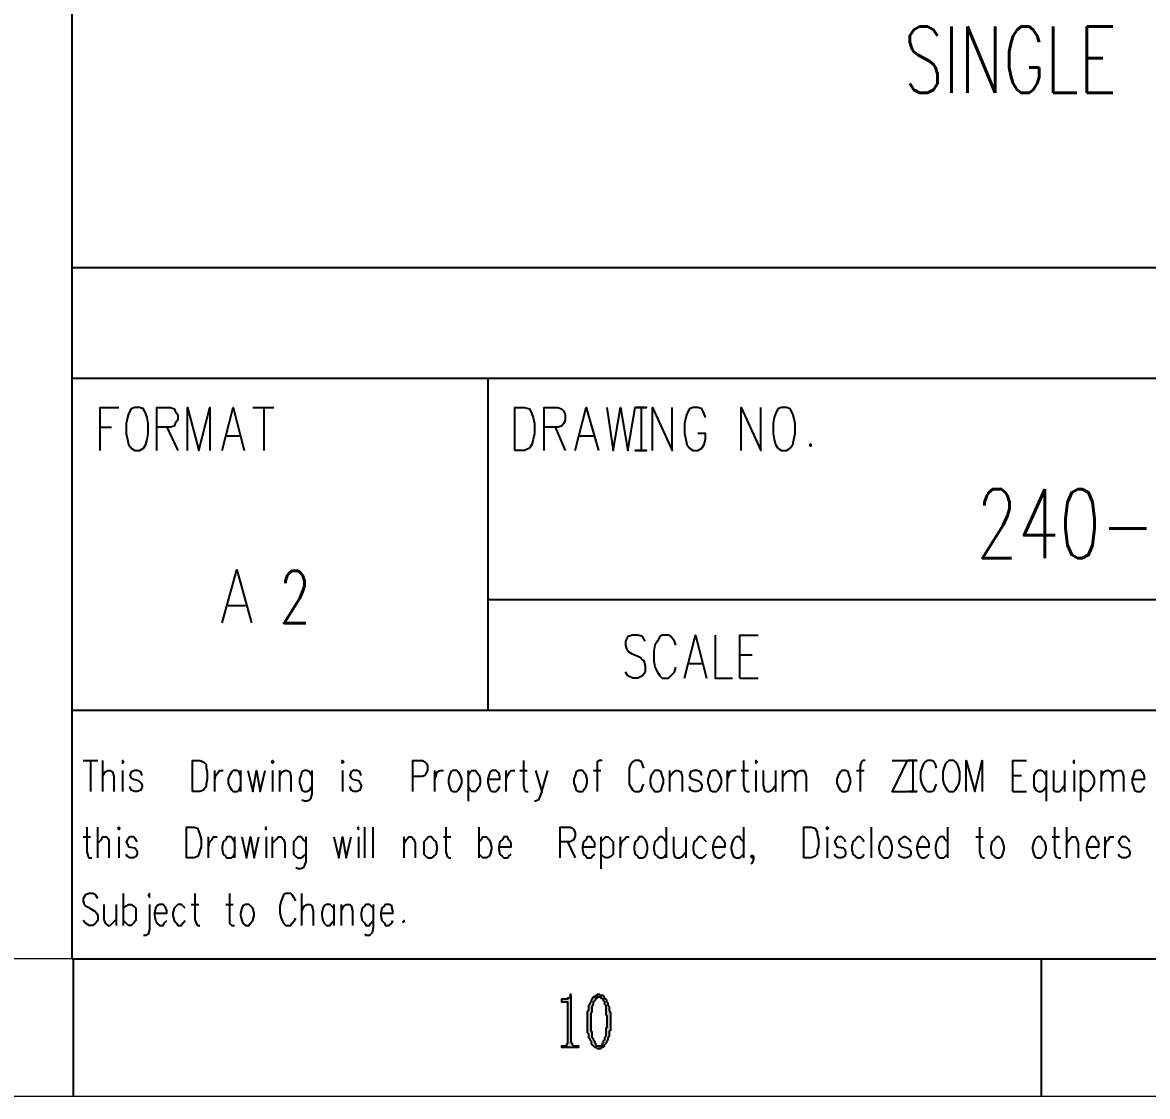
# Model space of a CAD drawing. Header units: inches. Extents: x 35 to 2894, y 23 to 617.
# Drawn here: x 661.5 to 742.9, y 22.8 to 100.5 of the extents above; entities that cross this region are included whole.
import ezdxf

# ---------------------------------------------------------------- set-up
doc = ezdxf.new("R2010")
doc.units = ezdxf.units.IN
doc.header["$MEASUREMENT"] = 0
doc.layers.add('Layer 1', color=7, linetype='Continuous')
doc.styles.add('HZTXT', font='simplexs.shx', dxfattribs={"width": 0.7, "bigfont": 'hztxt.shx'})
doc.styles.add('ROMANS', font='txt.shx', dxfattribs={"width": 0.8})

msp = doc.modelspace()

# ---------------------------------------------------------------- hatches: boundary and pattern name
at = {"layer": 'Layer 1'}
for points in [[(701.199, 30.187), (701.11, 30.187), (701.11, 30.098), (701.11, 30.009), (701.021, 29.92), (700.932, 29.92), (700.932, 29.831), (700.487, 29.831), (700.487, 29.653), (700.932, 29.653), (700.932, 29.564), (700.932, 26.628), (700.843, 26.54), (700.843, 26.451), (700.754, 26.451), (700.665, 26.451), (700.487, 26.451), (700.487, 26.362), (701.733, 26.362), (701.733, 26.451), (701.555, 26.451), (701.377, 26.451), (701.288, 26.54), (701.288, 26.628), (701.199, 26.717)], [(703.156, 30.187), (703.067, 30.187), (702.978, 30.098), (702.889, 30.009), (702.8, 30.009), (703.156, 30.009), (703.334, 30.009), (703.334, 29.92), (703.423, 29.92), (703.512, 29.831), (703.512, 29.742), (703.601, 29.653), (703.601, 29.475), (703.69, 29.386), (703.69, 28.764), (703.779, 28.586), (703.779, 28.497), (703.779, 28.408), (703.779, 27.874), (703.69, 27.696), (703.69, 27.162), (703.601, 27.073), (703.601, 26.895), (703.512, 26.806), (703.512, 26.717), (703.423, 26.628), (703.423, 26.54), (703.334, 26.451), (703.156, 26.451), (703.601, 26.451), (703.601, 26.54), (703.69, 26.628), (703.779, 26.717), (703.779, 26.806), (703.868, 26.895), (703.868, 27.073), (703.957, 27.162), (703.957, 27.518), (704.046, 27.607), (704.046, 28.852), (703.957, 29.03), (703.957, 29.297), (703.868, 29.386), (703.868, 29.564), (703.779, 29.653), (703.779, 29.742), (703.69, 29.831), (703.601, 29.92), (703.601, 30.009), (703.512, 30.098), (703.334, 30.098), (703.245, 30.187)], [(702.8, 30.009), (702.711, 29.92), (702.711, 29.831), (702.623, 29.742), (702.623, 29.653), (702.534, 29.564), (702.534, 29.475), (702.444, 29.386), (702.444, 29.03), (702.355, 28.941), (702.355, 27.429), (702.444, 27.34), (702.444, 27.251), (702.444, 27.073), (702.534, 26.984), (702.534, 26.895), (702.623, 26.806), (702.623, 26.628), (702.711, 26.54), (702.8, 26.451), (702.889, 26.362), (702.978, 26.362), (703.067, 26.272), (703.334, 26.272), (703.423, 26.362), (703.512, 26.362), (703.601, 26.451), (703.067, 26.451), (702.978, 26.54), (702.978, 26.628), (702.889, 26.717), (702.889, 26.806), (702.8, 26.895), (702.8, 26.984), (702.711, 27.073), (702.711, 27.429), (702.623, 27.607), (702.623, 28.852), (702.711, 28.941), (702.711, 29.297), (702.8, 29.475), (702.8, 29.653), (702.889, 29.742), (702.978, 29.831), (702.978, 29.92), (703.067, 29.92), (703.156, 30.009)]]:
    msp.add_hatch(color=0, dxfattribs=at).paths.add_polyline_path(points)

# ---------------------------------------------------------------- linework, layer by layer
for p, q in [((665.08, 82.751), (865.156, 82.751)), ((665.08, 74.748), (865.156, 74.748))]:
    msp.add_line(p, q)
at = {"layer": 'Layer 1', "color": 5, "lineweight": 15}
msp.add_lwpolyline([(35.049, 616.805), (875.12, 616.805), (875.12, 22.803), (35.049, 22.803), (35.049, 616.805)], dxfattribs=at)
at = {"layer": 'Layer 1', "color": 0, "lineweight": 9}
msp.add_lwpolyline([(45.012, 606.841), (865.156, 606.841), (865.156, 32.767), (45.012, 32.767), (45.012, 606.841)], dxfattribs=at)
at = {"layer": 'Layer 1', "color": 0, "lineweight": -3}
for points in [[(665.08, 32.767), (665.08, 254.817)], [(665.08, 74.757), (865.156, 74.757)], [(695.15, 74.757), (695.15, 50.737)], [(695.15, 74.757), (695.15, 50.737)], [(667.126, 69.508), (667.126, 72.622), (668.461, 72.622)], [(669.617, 72.622), (669.35, 72.533), (669.173, 72.177), (669.084, 71.91), (668.995, 71.465), (668.995, 70.754), (669.084, 70.309), (669.173, 69.953), (669.35, 69.686), (669.617, 69.508), (669.973, 69.508), (670.24, 69.686), (670.418, 69.953), (670.507, 70.309), (670.596, 70.754), (670.596, 71.465), (670.507, 71.91), (670.418, 72.177), (670.24, 72.533), (669.973, 72.622), (669.617, 72.622)], [(671.219, 69.508), (671.219, 72.622), (672.197, 72.622), (672.464, 72.533), (672.553, 72.355), (672.731, 72.088), (672.731, 71.732), (672.553, 71.465), (672.464, 71.288), (672.197, 71.199), (671.219, 71.199)], [(673.443, 69.508), (673.443, 72.622), (674.243, 69.508), (675.044, 72.622), (675.044, 69.508)], [(675.934, 69.508), (676.735, 72.622), (677.535, 69.508)], [(678.158, 72.622), (679.67, 72.622)], [(678.959, 72.622), (678.959, 69.508)], [(697.107, 69.508), (697.107, 72.622), (697.818, 72.622), (698.174, 72.533), (698.352, 72.177), (698.441, 71.91), (698.53, 71.465), (698.53, 70.754), (698.441, 70.309), (698.352, 69.953), (698.174, 69.686), (697.818, 69.508), (697.107, 69.508)], [(699.242, 69.508), (699.242, 72.622), (700.22, 72.622), (700.487, 72.533), (700.665, 72.355), (700.754, 72.088), (700.754, 71.732), (700.665, 71.465), (700.487, 71.288), (700.22, 71.199), (699.242, 71.199)], [(701.466, 69.508), (702.266, 72.622), (703.156, 69.508)], [(703.779, 72.622), (704.223, 69.508), (704.758, 72.622), (705.291, 69.508), (705.825, 72.622)], [(706.27, 69.508), (706.625, 69.508), (705.825, 69.508), (706.27, 69.508), (706.27, 72.622), (706.625, 72.622), (705.825, 72.622), (706.27, 72.622)], [(707.071, 69.508), (707.071, 72.622), (708.494, 69.508), (708.494, 72.622)], [(710.895, 71.91), (710.807, 72.177), (710.629, 72.533), (710.362, 72.622), (710.006, 72.622), (709.739, 72.533), (709.561, 72.177), (709.472, 71.91), (709.383, 71.465), (709.383, 70.754), (709.472, 70.309), (709.561, 69.953), (709.739, 69.686), (710.006, 69.508), (710.362, 69.508), (710.629, 69.686), (710.807, 69.953), (710.895, 70.309), (710.895, 70.754), (710.362, 70.754)], [(713.476, 69.508), (713.476, 72.622), (714.899, 69.508), (714.899, 72.622)], [(716.411, 72.622), (716.144, 72.533), (715.967, 72.177), (715.878, 71.91), (715.789, 71.465), (715.789, 70.754), (715.878, 70.309), (715.967, 69.953), (716.144, 69.686), (716.411, 69.508), (716.768, 69.508), (717.034, 69.686), (717.212, 69.953), (717.301, 70.309), (717.39, 70.754), (717.39, 71.465), (717.301, 71.91), (717.212, 72.177), (717.034, 72.533), (716.768, 72.622), (716.411, 72.622)], [(667.126, 71.199), (667.927, 71.199)], [(671.93, 71.199), (672.731, 69.508)], [(700.042, 71.199), (700.754, 69.508)], [(676.2, 70.576), (677.268, 70.576)], [(701.733, 70.576), (702.8, 70.576)], [(718.457, 69.864), (718.546, 69.864), (718.546, 69.953), (718.457, 69.953), (718.457, 69.864)], [(675.934, 57.053), (677.001, 60.879), (678.069, 57.053)], [(695.15, 58.744), (835.176, 58.744)], [(676.378, 58.299), (677.624, 58.299)], [(706.536, 55.719), (706.359, 56.075), (706.003, 56.164), (705.647, 56.164), (705.291, 56.075), (705.113, 55.719), (705.113, 55.452), (705.202, 55.185), (705.291, 55.008), (705.558, 54.829), (706.181, 54.563), (706.359, 54.385), (706.447, 54.296), (706.536, 53.94), (706.536, 53.495), (706.359, 53.228), (706.003, 53.05), (705.647, 53.05), (705.291, 53.228), (705.113, 53.495)], [(708.76, 55.452), (708.671, 55.719), (708.405, 56.075), (708.227, 56.164), (707.782, 56.164), (707.604, 56.075), (707.426, 55.719), (707.248, 55.452), (707.159, 55.008), (707.159, 54.296), (707.248, 53.851), (707.426, 53.495), (707.604, 53.228), (707.782, 53.05), (708.227, 53.05), (708.405, 53.228), (708.671, 53.495), (708.76, 53.851)], [(709.383, 53.05), (710.184, 56.164), (710.985, 53.05)], [(711.607, 56.164), (711.607, 53.05), (712.853, 53.05)], [(713.387, 53.05), (713.387, 56.164), (714.721, 56.164)], [(713.387, 54.741), (714.276, 54.741)], [(709.65, 54.118), (710.718, 54.118)], [(713.387, 53.05), (714.721, 53.05)], [(665.08, 50.737), (865.156, 50.737)], [(665.08, 50.737), (865.156, 50.737)], [(665.08, 50.737), (865.156, 50.737)], [(665.08, 50.737), (865.156, 50.737)], [(665.881, 47.09), (666.949, 47.09)], [(666.414, 47.09), (666.414, 44.866)], [(667.304, 44.866), (667.304, 47.09)], [(668.727, 47.001), (668.727, 46.912), (668.816, 47.001), (668.727, 47.09), (668.727, 47.001)], [(673.798, 44.866), (673.798, 47.09), (674.332, 47.09), (674.599, 47.001), (674.777, 46.823), (674.777, 46.556), (674.866, 46.289), (674.866, 45.755), (674.777, 45.4), (674.777, 45.221), (674.599, 44.955), (674.332, 44.866), (673.798, 44.866)], [(679.492, 47.001), (679.581, 46.912), (679.67, 47.001), (679.581, 47.09), (679.492, 47.001)], [(684.563, 47.001), (684.652, 46.912), (684.741, 47.001), (684.652, 47.09), (684.563, 47.001)], [(689.723, 44.866), (689.723, 47.09), (690.434, 47.09), (690.613, 47.001), (690.702, 46.912), (690.791, 46.734), (690.791, 46.378), (690.702, 46.2), (690.613, 46.022), (690.434, 45.933), (689.723, 45.933)], [(697.729, 47.09), (697.729, 45.311), (697.818, 44.955), (697.907, 44.866), (698.085, 44.866)], [(703.423, 47.09), (703.245, 47.09), (703.067, 47.001), (703.067, 44.866)], [(706.447, 46.556), (706.359, 46.823), (706.27, 47.001), (706.092, 47.09), (705.825, 47.09), (705.647, 47.001), (705.469, 46.823), (705.38, 46.556), (705.38, 45.4), (705.469, 45.221), (705.647, 44.955), (705.825, 44.866), (706.092, 44.866), (706.27, 44.955), (706.359, 45.221), (706.447, 45.4)], [(713.654, 47.09), (713.654, 45.311), (713.743, 44.955), (713.92, 44.866), (714.098, 44.866)], [(714.544, 47.001), (714.544, 46.912), (714.632, 47.001), (714.544, 47.09), (714.544, 47.001)], [(722.461, 47.09), (722.283, 47.09), (722.194, 47.001), (722.105, 46.734), (722.105, 44.866)], [(733.136, 44.866), (733.136, 47.09), (734.115, 47.09)], [(737.496, 47.001), (737.584, 46.912), (737.584, 47.09), (737.496, 47.001)], [(667.304, 45.933), (667.482, 46.289), (667.66, 46.378), (667.838, 46.378), (668.016, 46.289), (668.105, 45.933), (668.105, 44.866)], [(668.727, 46.378), (668.727, 44.866)], [(670.151, 46.022), (670.062, 46.289), (669.795, 46.378), (669.617, 46.378), (669.35, 46.289), (669.262, 46.022), (669.35, 45.844), (669.528, 45.755), (669.884, 45.666), (670.062, 45.488), (670.151, 45.311), (670.151, 45.221), (670.062, 44.955), (669.795, 44.866), (669.617, 44.866), (669.35, 44.955), (669.262, 45.221)], [(675.4, 44.866), (675.4, 46.378)], [(675.4, 45.755), (675.489, 46.022), (675.667, 46.289), (675.756, 46.378), (676.022, 46.378)], [(677.268, 46.022), (677.179, 46.289), (677.001, 46.378), (676.735, 46.378), (676.646, 46.289), (676.467, 46.022), (676.378, 45.755), (676.378, 45.488), (676.467, 45.221), (676.646, 44.955), (676.735, 44.866), (677.001, 44.866), (677.179, 44.955), (677.268, 45.221)], [(677.268, 46.378), (677.268, 44.866)], [(677.802, 46.378), (678.158, 44.866), (678.424, 46.378), (678.692, 44.866), (679.047, 46.378)], [(679.581, 46.378), (679.581, 44.866)], [(680.115, 44.866), (680.115, 46.378)], [(680.115, 45.933), (680.293, 46.289), (680.47, 46.378), (680.648, 46.378), (680.827, 46.289), (680.916, 45.933), (680.916, 44.866)], [(682.428, 46.022), (682.25, 46.289), (682.072, 46.378), (681.894, 46.378), (681.716, 46.289), (681.627, 46.022), (681.538, 45.755), (681.538, 45.488), (681.627, 45.221), (681.716, 44.955), (681.894, 44.866), (682.072, 44.866), (682.25, 44.955), (682.428, 45.221)], [(682.428, 46.378), (682.428, 44.688), (682.339, 44.332), (682.25, 44.243), (682.072, 44.154), (681.894, 44.154), (681.716, 44.243)], [(684.652, 46.378), (684.652, 44.866)], [(685.986, 46.022), (685.897, 46.289), (685.719, 46.378), (685.453, 46.378), (685.275, 46.289), (685.186, 46.022), (685.275, 45.844), (685.364, 45.755), (685.808, 45.666), (685.897, 45.488), (685.986, 45.311), (685.986, 45.221), (685.897, 44.955), (685.719, 44.866), (685.453, 44.866), (685.275, 44.955), (685.186, 45.221)], [(691.324, 44.866), (691.324, 46.378)], [(691.324, 45.755), (691.413, 46.022), (691.502, 46.289), (691.68, 46.378), (691.947, 46.378)], [(692.658, 46.378), (692.48, 46.289), (692.391, 46.022), (692.303, 45.755), (692.303, 45.488), (692.391, 45.221), (692.48, 44.955), (692.658, 44.866), (692.926, 44.866), (693.015, 44.955), (693.192, 45.221), (693.281, 45.488), (693.281, 45.755), (693.192, 46.022), (693.015, 46.289), (692.926, 46.378), (692.658, 46.378)], [(693.726, 46.378), (693.726, 44.154)], [(693.726, 46.022), (693.904, 46.289), (693.993, 46.378), (694.26, 46.378), (694.349, 46.289), (694.527, 46.022), (694.615, 45.755), (694.615, 45.488), (694.527, 45.221), (694.349, 44.955), (694.26, 44.866), (693.993, 44.866), (693.904, 44.955), (693.726, 45.221)], [(695.15, 45.755), (696.039, 45.755), (696.039, 45.933), (695.95, 46.2), (695.861, 46.289), (695.772, 46.378), (695.505, 46.378), (695.327, 46.289), (695.239, 46.022), (695.15, 45.755), (695.15, 45.488), (695.239, 45.221), (695.327, 44.955), (695.505, 44.866), (695.772, 44.866), (695.861, 44.955), (696.039, 45.221)], [(696.484, 44.866), (696.484, 46.378)], [(696.484, 45.755), (696.573, 46.022), (696.751, 46.289), (696.839, 46.378), (697.107, 46.378)], [(697.463, 46.378), (697.996, 46.378)], [(698.619, 46.378), (699.064, 44.866), (699.509, 46.378)], [(701.733, 46.378), (701.555, 46.289), (701.466, 46.022), (701.377, 45.755), (701.377, 45.488), (701.466, 45.221), (701.555, 44.955), (701.733, 44.866), (701.999, 44.866), (702.088, 44.955), (702.266, 45.221), (702.355, 45.488), (702.355, 45.755), (702.266, 46.022), (702.088, 46.289), (701.999, 46.378), (701.733, 46.378)], [(702.8, 46.378), (703.334, 46.378)], [(707.248, 46.378), (707.159, 46.289), (706.982, 46.022), (706.893, 45.755), (706.893, 45.488), (706.982, 45.221), (707.159, 44.955), (707.248, 44.866), (707.515, 44.866), (707.693, 44.955), (707.782, 45.221), (707.871, 45.488), (707.871, 45.755), (707.782, 46.022), (707.693, 46.289), (707.515, 46.378), (707.248, 46.378)], [(708.316, 44.866), (708.316, 46.378)], [(708.316, 45.933), (708.583, 46.289), (708.76, 46.378), (708.939, 46.378), (709.117, 46.289), (709.206, 45.933), (709.206, 44.866)], [(710.629, 46.022), (710.54, 46.289), (710.273, 46.378), (710.095, 46.378), (709.828, 46.289), (709.739, 46.022), (709.828, 45.844), (710.006, 45.755), (710.362, 45.666), (710.54, 45.488), (710.629, 45.311), (710.629, 45.221), (710.54, 44.955), (710.273, 44.866), (710.095, 44.866), (709.828, 44.955), (709.739, 45.221)], [(711.43, 46.378), (711.252, 46.289), (711.163, 46.022), (711.074, 45.755), (711.074, 45.488), (711.163, 45.221), (711.252, 44.955), (711.43, 44.866), (711.696, 44.866), (711.785, 44.955), (711.963, 45.221), (712.052, 45.488), (712.052, 45.755), (711.963, 46.022), (711.785, 46.289), (711.696, 46.378), (711.43, 46.378)], [(712.497, 44.866), (712.497, 46.378)], [(712.497, 45.755), (712.586, 46.022), (712.675, 46.289), (712.853, 46.378), (713.12, 46.378)], [(713.476, 46.378), (714.009, 46.378)], [(714.544, 46.378), (714.544, 44.866)], [(715.077, 46.378), (715.077, 45.311), (715.166, 44.955), (715.344, 44.866), (715.522, 44.866), (715.7, 44.955), (715.967, 45.311)], [(715.967, 46.378), (715.967, 44.866)], [(716.501, 44.866), (716.501, 46.378)], [(716.501, 45.933), (716.768, 46.289), (716.945, 46.378), (717.123, 46.378), (717.301, 46.289), (717.39, 45.933), (717.39, 44.866)], [(717.39, 45.933), (717.568, 46.289), (717.746, 46.378), (718.013, 46.378), (718.102, 46.289), (718.191, 45.933), (718.191, 44.866)], [(720.771, 46.378), (720.681, 46.289), (720.503, 46.022), (720.415, 45.755), (720.415, 45.488), (720.503, 45.221), (720.681, 44.955), (720.771, 44.866), (721.038, 44.866), (721.216, 44.955), (721.304, 45.221), (721.393, 45.488), (721.393, 45.755), (721.304, 46.022), (721.216, 46.289), (721.038, 46.378), (720.771, 46.378)], [(721.838, 46.378), (722.372, 46.378)], [(733.136, 46.022), (733.759, 46.022)], [(735.538, 46.022), (735.36, 46.289), (735.183, 46.378), (735.005, 46.378), (734.827, 46.289), (734.648, 46.022), (734.648, 45.221), (734.827, 44.955), (735.005, 44.866), (735.183, 44.866), (735.36, 44.955), (735.538, 45.221)], [(735.538, 46.378), (735.538, 44.154)], [(736.072, 46.378), (736.072, 44.955), (736.25, 44.866), (736.517, 44.866), (736.606, 44.955), (736.873, 45.311)], [(736.873, 46.378), (736.873, 44.866)], [(737.584, 46.378), (737.584, 44.866)], [(738.029, 46.378), (738.029, 44.154)], [(738.029, 46.022), (738.208, 46.289), (738.385, 46.378), (738.563, 46.378), (738.741, 46.289), (738.919, 46.022), (739.008, 45.755), (739.008, 45.488), (738.919, 45.221), (738.741, 44.955), (738.563, 44.866), (738.385, 44.866), (738.208, 44.955), (738.029, 45.221)], [(739.542, 44.866), (739.542, 46.378)], [(739.542, 45.933), (739.72, 46.289), (739.897, 46.378), (740.075, 46.378), (740.254, 46.289), (740.343, 45.933), (740.343, 44.866)], [(740.343, 45.933), (740.52, 46.289), (740.698, 46.378), (740.965, 46.378), (741.054, 46.289), (741.143, 45.933), (741.143, 44.866)], [(741.766, 45.755), (742.656, 45.755), (742.656, 45.933), (742.567, 46.2), (742.478, 46.289), (742.389, 46.378), (742.121, 46.378), (741.944, 46.289), (741.855, 46.022), (741.766, 45.755), (741.766, 45.488), (741.855, 45.221), (741.944, 44.955), (742.121, 44.866), (742.389, 44.866), (742.478, 44.955), (742.656, 45.221)], [(699.064, 44.866), (698.886, 44.421), (698.797, 44.243), (698.619, 44.154), (698.53, 44.154)], [(733.136, 44.866), (734.115, 44.866)], [(665.881, 41.574), (666.414, 41.574)], [(666.148, 42.286), (666.148, 40.507), (666.237, 40.151), (666.326, 40.062), (666.503, 40.062)], [(666.949, 40.062), (666.949, 42.286)], [(666.949, 41.129), (667.215, 41.396), (667.304, 41.574), (667.571, 41.574), (667.749, 41.396), (667.749, 40.062)], [(668.372, 42.197), (668.461, 42.108), (668.55, 42.197), (668.461, 42.286), (668.372, 42.197)], [(668.461, 41.574), (668.461, 40.062)], [(669.795, 41.218), (669.706, 41.396), (669.528, 41.574), (669.262, 41.574), (669.084, 41.396), (668.995, 41.218), (669.084, 41.04), (669.173, 40.862), (669.617, 40.773), (669.706, 40.684), (669.795, 40.507), (669.795, 40.328), (669.706, 40.151), (669.528, 40.062), (669.262, 40.062), (669.084, 40.151), (668.995, 40.328)], [(673.354, 40.062), (673.354, 42.286), (673.887, 42.286), (674.154, 42.197), (674.243, 41.93), (674.332, 41.752), (674.421, 41.396), (674.421, 40.862), (674.332, 40.596), (674.243, 40.328), (674.154, 40.151), (673.887, 40.062), (673.354, 40.062)], [(674.955, 40.062), (674.955, 41.574)], [(674.955, 40.862), (675.044, 41.218), (675.222, 41.396), (675.311, 41.574), (675.578, 41.574)], [(676.823, 41.218), (676.735, 41.396), (676.557, 41.574), (676.289, 41.574), (676.2, 41.396), (676.022, 41.218), (675.934, 40.862), (675.934, 40.684), (676.022, 40.328), (676.2, 40.151), (676.289, 40.062), (676.557, 40.062), (676.735, 40.151), (676.823, 40.328)], [(676.823, 41.574), (676.823, 40.062)], [(677.357, 41.574), (677.713, 40.062), (677.98, 41.574), (678.246, 40.062), (678.602, 41.574)], [(679.047, 42.197), (679.136, 42.108), (679.136, 42.286), (679.047, 42.197)], [(679.136, 41.574), (679.136, 40.062)], [(679.581, 40.062), (679.581, 41.574)], [(679.581, 41.129), (679.848, 41.396), (680.026, 41.574), (680.204, 41.574), (680.382, 41.396), (680.47, 41.129), (680.47, 40.062)], [(681.983, 41.218), (681.805, 41.396), (681.627, 41.574), (681.449, 41.574), (681.271, 41.396), (681.094, 41.218), (681.094, 40.328), (681.271, 40.151), (681.449, 40.062), (681.627, 40.062), (681.805, 40.151), (681.983, 40.328)], [(681.983, 41.574), (681.983, 39.795), (681.894, 39.528), (681.805, 39.35), (681.627, 39.261), (681.449, 39.261), (681.271, 39.35)], [(684.029, 41.574), (684.385, 40.062), (684.652, 41.574), (684.918, 40.062), (685.275, 41.574)], [(685.719, 42.197), (685.808, 42.108), (685.808, 42.286), (685.719, 42.197)], [(685.808, 41.574), (685.808, 40.062)], [(686.253, 40.062), (686.253, 42.286)], [(686.876, 40.062), (686.876, 42.286)], [(689.1, 40.062), (689.1, 41.574)], [(689.1, 41.129), (689.278, 41.396), (689.456, 41.574), (689.634, 41.574), (689.812, 41.396), (689.901, 41.129), (689.901, 40.062)], [(690.879, 41.574), (690.702, 41.396), (690.523, 41.218), (690.523, 40.328), (690.702, 40.151), (690.879, 40.062), (691.057, 40.062), (691.235, 40.151), (691.413, 40.328), (691.502, 40.684), (691.502, 40.862), (691.413, 41.218), (691.235, 41.396), (691.057, 41.574), (690.879, 41.574)], [(691.947, 41.574), (692.48, 41.574)], [(692.125, 42.286), (692.125, 40.507), (692.214, 40.151), (692.391, 40.062), (692.48, 40.062)], [(694.527, 40.062), (694.527, 42.286)], [(694.527, 41.218), (694.704, 41.396), (694.794, 41.574), (695.061, 41.574), (695.239, 41.396), (695.327, 41.218), (695.416, 40.862), (695.416, 40.684), (695.327, 40.328), (695.239, 40.151), (695.061, 40.062), (694.794, 40.062), (694.704, 40.151), (694.527, 40.328)], [(695.95, 40.862), (696.839, 40.862), (696.839, 41.129), (696.751, 41.307), (696.662, 41.396), (696.573, 41.574), (696.306, 41.574), (696.217, 41.396), (696.039, 41.218), (695.95, 40.862), (695.95, 40.684), (696.039, 40.328), (696.217, 40.151), (696.306, 40.062), (696.573, 40.062), (696.662, 40.151), (696.839, 40.328)], [(700.399, 40.062), (700.399, 42.286), (701.11, 42.286), (701.288, 42.197), (701.377, 42.108), (701.466, 41.841), (701.466, 41.663), (701.377, 41.396), (701.288, 41.307), (701.11, 41.218), (700.399, 41.218)], [(701.999, 40.862), (702.889, 40.862), (702.889, 41.129), (702.8, 41.307), (702.711, 41.396), (702.623, 41.574), (702.355, 41.574), (702.266, 41.396), (702.088, 41.218), (701.999, 40.862), (701.999, 40.684), (702.088, 40.328), (702.266, 40.151), (702.355, 40.062), (702.623, 40.062), (702.711, 40.151), (702.889, 40.328)], [(703.334, 41.574), (703.334, 39.261)], [(703.334, 41.218), (703.512, 41.396), (703.69, 41.574), (703.868, 41.574), (704.046, 41.396), (704.223, 41.218), (704.223, 40.328), (704.046, 40.151), (703.868, 40.062), (703.69, 40.062), (703.512, 40.151), (703.334, 40.328)], [(704.758, 40.062), (704.758, 41.574)], [(704.758, 40.862), (704.847, 41.218), (705.024, 41.396), (705.202, 41.574), (705.38, 41.574)], [(706.092, 41.574), (706.003, 41.396), (705.825, 41.218), (705.736, 40.862), (705.736, 40.684), (705.825, 40.328), (706.003, 40.151), (706.092, 40.062), (706.359, 40.062), (706.536, 40.151), (706.625, 40.328), (706.715, 40.684), (706.715, 40.862), (706.625, 41.218), (706.536, 41.396), (706.359, 41.574), (706.092, 41.574)], [(708.049, 41.218), (707.96, 41.396), (707.782, 41.574), (707.604, 41.574), (707.426, 41.396), (707.248, 41.218), (707.159, 40.862), (707.159, 40.684), (707.248, 40.328), (707.426, 40.151), (707.604, 40.062), (707.782, 40.062), (707.96, 40.151), (708.049, 40.328)], [(708.049, 42.286), (708.049, 40.062)], [(708.583, 41.574), (708.583, 40.507), (708.671, 40.151), (708.85, 40.062), (709.028, 40.062), (709.206, 40.151), (709.472, 40.507)], [(709.472, 41.574), (709.472, 40.062)], [(710.985, 41.218), (710.807, 41.396), (710.629, 41.574), (710.451, 41.574), (710.273, 41.396), (710.095, 41.218), (710.006, 40.862), (710.006, 40.684), (710.095, 40.328), (710.273, 40.151), (710.451, 40.062), (710.629, 40.062), (710.807, 40.151), (710.985, 40.328)], [(711.43, 40.862), (712.32, 40.862), (712.32, 41.129), (712.231, 41.307), (712.141, 41.396), (711.963, 41.574), (711.785, 41.574), (711.607, 41.396), (711.519, 41.218), (711.43, 40.862), (711.43, 40.684), (711.519, 40.328), (711.607, 40.151), (711.785, 40.062), (711.963, 40.062), (712.141, 40.151), (712.32, 40.328)], [(713.654, 41.218), (713.476, 41.396), (713.387, 41.574), (713.12, 41.574), (712.942, 41.396), (712.853, 41.218), (712.764, 40.862), (712.764, 40.684), (712.853, 40.328), (712.942, 40.151), (713.12, 40.062), (713.387, 40.062), (713.476, 40.151), (713.654, 40.328)], [(713.654, 42.286), (713.654, 40.062)], [(718.013, 40.062), (718.013, 42.286), (718.546, 42.286), (718.814, 42.197), (718.992, 41.93), (718.992, 41.752), (719.08, 41.396), (719.08, 40.862), (718.992, 40.596), (718.992, 40.328), (718.814, 40.151), (718.546, 40.062), (718.013, 40.062)], [(719.614, 42.197), (719.703, 42.108), (719.792, 42.197), (719.703, 42.286), (719.614, 42.197)], [(719.703, 41.574), (719.703, 40.062)], [(721.038, 41.218), (720.949, 41.396), (720.771, 41.574), (720.503, 41.574), (720.326, 41.396), (720.237, 41.218), (720.326, 41.04), (720.415, 40.862), (720.86, 40.773), (720.949, 40.684), (721.038, 40.507), (721.038, 40.328), (720.949, 40.151), (720.771, 40.062), (720.503, 40.062), (720.326, 40.151), (720.237, 40.328)], [(722.372, 41.218), (722.283, 41.396), (722.105, 41.574), (721.927, 41.574), (721.749, 41.396), (721.571, 41.218), (721.482, 40.862), (721.482, 40.684), (721.571, 40.328), (721.749, 40.151), (721.927, 40.062), (722.105, 40.062), (722.283, 40.151), (722.372, 40.328)], [(722.906, 40.062), (722.906, 42.286)], [(723.795, 41.574), (723.706, 41.396), (723.528, 41.218), (723.44, 40.862), (723.44, 40.684), (723.528, 40.328), (723.706, 40.151), (723.795, 40.062), (724.062, 40.062), (724.24, 40.151), (724.329, 40.328), (724.418, 40.684), (724.418, 40.862), (724.329, 41.218), (724.24, 41.396), (724.062, 41.574), (723.795, 41.574)], [(725.752, 41.218), (725.664, 41.396), (725.397, 41.574), (725.219, 41.574), (724.952, 41.396), (724.863, 41.218), (724.952, 41.04), (725.13, 40.862), (725.486, 40.773), (725.664, 40.684), (725.752, 40.507), (725.752, 40.328), (725.664, 40.151), (725.397, 40.062), (725.219, 40.062), (724.952, 40.151), (724.863, 40.328)], [(726.197, 40.862), (727.087, 40.862), (727.087, 41.129), (726.998, 41.307), (726.909, 41.396), (726.731, 41.574), (726.553, 41.574), (726.376, 41.396), (726.287, 41.218), (726.197, 40.862), (726.197, 40.684), (726.287, 40.328), (726.376, 40.151), (726.553, 40.062), (726.731, 40.062), (726.909, 40.151), (727.087, 40.328)], [(728.422, 41.218), (728.243, 41.396), (728.154, 41.574), (727.888, 41.574), (727.71, 41.396), (727.621, 41.218), (727.532, 40.862), (727.532, 40.684), (727.621, 40.328), (727.71, 40.151), (727.888, 40.062), (728.154, 40.062), (728.243, 40.151), (728.422, 40.328)], [(728.422, 42.286), (728.422, 40.062)], [(730.467, 41.574), (731.001, 41.574)], [(730.735, 42.286), (730.735, 40.507), (730.824, 40.151), (731.001, 40.062), (731.09, 40.062)], [(731.98, 41.574), (731.802, 41.396), (731.624, 41.218), (731.535, 40.862), (731.535, 40.684), (731.624, 40.328), (731.802, 40.151), (731.98, 40.062), (732.158, 40.062), (732.336, 40.151), (732.424, 40.328), (732.513, 40.684), (732.513, 40.862), (732.424, 41.218), (732.336, 41.396), (732.158, 41.574), (731.98, 41.574)], [(734.916, 41.574), (734.738, 41.396), (734.648, 41.218), (734.56, 40.862), (734.56, 40.684), (734.648, 40.328), (734.738, 40.151), (734.916, 40.062), (735.183, 40.062), (735.272, 40.151), (735.449, 40.328), (735.538, 40.684), (735.538, 40.862), (735.449, 41.218), (735.272, 41.396), (735.183, 41.574), (734.916, 41.574)], [(735.983, 41.574), (736.517, 41.574)], [(736.161, 42.286), (736.161, 40.507), (736.25, 40.151), (736.428, 40.062), (736.606, 40.062)], [(737.051, 40.062), (737.051, 42.286)], [(737.051, 41.129), (737.229, 41.396), (737.407, 41.574), (737.673, 41.574), (737.762, 41.396), (737.851, 41.129), (737.851, 40.062)], [(738.474, 40.862), (739.364, 40.862), (739.364, 41.129), (739.275, 41.307), (739.186, 41.396), (739.097, 41.574), (738.83, 41.574), (738.652, 41.396), (738.563, 41.218), (738.474, 40.862), (738.474, 40.684), (738.563, 40.328), (738.652, 40.151), (738.83, 40.062), (739.097, 40.062), (739.186, 40.151), (739.364, 40.328)], [(739.808, 40.062), (739.808, 41.574)], [(739.808, 40.862), (739.897, 41.218), (740.075, 41.396), (740.164, 41.574), (740.432, 41.574)], [(741.588, 41.218), (741.499, 41.396), (741.321, 41.574), (741.054, 41.574), (740.876, 41.396), (740.787, 41.218), (740.876, 41.04), (741.054, 40.862), (741.41, 40.773), (741.499, 40.684), (741.588, 40.507), (741.588, 40.328), (741.499, 40.151), (741.321, 40.062), (741.054, 40.062), (740.876, 40.151), (740.787, 40.328)], [(700.932, 41.218), (701.466, 40.062)], [(714.366, 40.151), (714.276, 40.062), (714.187, 40.151), (714.276, 40.24), (714.366, 40.151), (714.366, 39.973), (714.276, 39.706), (714.187, 39.617)], [(666.949, 37.126), (666.77, 37.393), (666.592, 37.482), (666.326, 37.482), (666.059, 37.393), (665.881, 37.126), (665.881, 36.948), (665.97, 36.681), (666.059, 36.592), (666.237, 36.503), (666.681, 36.236), (666.77, 36.148), (666.86, 36.058), (666.949, 35.88), (666.949, 35.525), (666.77, 35.347), (666.592, 35.169), (666.326, 35.169), (666.059, 35.347), (665.881, 35.525)], [(668.816, 35.169), (668.816, 37.482)], [(670.596, 37.393), (670.685, 37.215), (670.685, 37.482), (670.596, 37.393)], [(673.976, 37.482), (673.976, 35.614), (674.065, 35.347), (674.154, 35.169), (674.332, 35.169)], [(676.467, 37.482), (676.467, 35.347), (676.646, 35.169), (676.823, 35.169)], [(681.271, 36.948), (681.183, 37.126), (681.005, 37.393), (680.916, 37.482), (680.559, 37.482), (680.382, 37.393), (680.293, 37.126), (680.204, 36.948), (680.115, 36.592), (680.115, 36.058), (680.204, 35.703), (680.293, 35.525), (680.382, 35.347), (680.559, 35.169), (680.916, 35.169), (681.005, 35.347), (681.183, 35.525), (681.271, 35.703)], [(681.716, 35.169), (681.716, 37.482)], [(667.393, 36.681), (667.393, 35.614), (667.482, 35.347), (667.66, 35.169), (667.838, 35.169), (668.016, 35.347), (668.283, 35.614)], [(668.283, 36.681), (668.283, 35.169)], [(668.816, 36.414), (668.995, 36.592), (669.173, 36.681), (669.35, 36.681), (669.528, 36.592), (669.706, 36.414), (669.706, 35.525), (669.528, 35.347), (669.35, 35.169), (669.173, 35.169), (668.995, 35.347), (668.816, 35.525)], [(670.685, 36.681), (670.685, 34.902), (670.596, 34.546), (670.418, 34.457), (670.24, 34.457)], [(671.041, 36.058), (671.93, 36.058), (671.93, 36.236), (671.841, 36.503), (671.752, 36.592), (671.663, 36.681), (671.397, 36.681), (671.219, 36.592), (671.13, 36.414), (671.041, 36.058), (671.041, 35.88), (671.13, 35.525), (671.219, 35.347), (671.397, 35.169), (671.663, 35.169), (671.752, 35.347), (671.93, 35.525)], [(673.265, 36.414), (673.086, 36.592), (672.998, 36.681), (672.731, 36.681), (672.642, 36.592), (672.464, 36.414), (672.375, 36.058), (672.375, 35.88), (672.464, 35.525), (672.642, 35.347), (672.731, 35.169), (672.998, 35.169), (673.086, 35.347), (673.265, 35.525)], [(673.71, 36.681), (674.243, 36.681)], [(676.2, 36.681), (676.735, 36.681)], [(677.624, 36.681), (677.446, 36.592), (677.357, 36.414), (677.268, 36.058), (677.268, 35.88), (677.357, 35.525), (677.446, 35.347), (677.624, 35.169), (677.891, 35.169), (677.98, 35.347), (678.158, 35.525), (678.246, 35.88), (678.246, 36.058), (678.158, 36.414), (677.98, 36.592), (677.891, 36.681), (677.624, 36.681)], [(681.716, 36.236), (681.894, 36.592), (682.072, 36.681), (682.339, 36.681), (682.428, 36.592), (682.517, 36.236), (682.517, 35.169)], [(684.029, 36.414), (683.851, 36.592), (683.762, 36.681), (683.495, 36.681), (683.318, 36.592), (683.229, 36.414), (683.14, 36.058), (683.14, 35.88), (683.229, 35.525), (683.318, 35.347), (683.495, 35.169), (683.762, 35.169), (683.851, 35.347), (684.029, 35.525)], [(684.029, 36.681), (684.029, 35.169)], [(684.563, 35.169), (684.563, 36.681)], [(684.563, 36.236), (684.741, 36.592), (684.918, 36.681), (685.186, 36.681), (685.275, 36.592), (685.364, 36.236), (685.364, 35.169)], [(686.876, 36.414), (686.698, 36.592), (686.609, 36.681), (686.343, 36.681), (686.253, 36.592), (686.075, 36.414), (685.986, 36.058), (685.986, 35.88), (686.075, 35.525), (686.253, 35.347), (686.343, 35.169), (686.609, 35.169), (686.698, 35.347), (686.876, 35.525)], [(686.876, 36.681), (686.876, 34.991), (686.787, 34.635), (686.698, 34.546), (686.609, 34.457), (686.343, 34.457), (686.253, 34.546)], [(687.41, 36.058), (688.299, 36.058), (688.299, 36.236), (688.21, 36.503), (688.21, 36.592), (688.032, 36.681), (687.766, 36.681), (687.677, 36.592), (687.499, 36.414), (687.41, 36.058), (687.41, 35.88), (687.499, 35.525), (687.677, 35.347), (687.766, 35.169), (688.032, 35.169), (688.21, 35.347), (688.299, 35.525)], [(689.1, 35.436), (689.1, 35.525), (689.011, 35.436), (689.1, 35.436)], [(665.08, 32.767), (865.156, 32.767)], [(665.169, 32.767), (665.169, 22.803)], [(735.183, 32.767), (735.183, 22.803)], [(701.199, 30.187), (701.11, 30.187), (701.11, 30.098), (701.11, 30.009), (701.021, 29.92), (700.932, 29.92), (700.932, 29.831), (700.487, 29.831), (700.487, 29.653), (700.932, 29.653), (700.932, 29.564), (700.932, 26.628), (700.843, 26.54), (700.843, 26.451), (700.754, 26.451), (700.665, 26.451), (700.487, 26.451), (700.487, 26.362), (701.733, 26.362), (701.733, 26.451), (701.555, 26.451), (701.377, 26.451), (701.288, 26.54), (701.288, 26.628), (701.199, 26.717), (701.199, 30.187)], [(703.156, 30.187), (703.067, 30.187), (702.978, 30.098), (702.889, 30.009), (702.8, 30.009), (703.156, 30.009), (703.334, 30.009), (703.334, 29.92), (703.423, 29.92), (703.512, 29.831), (703.512, 29.742), (703.601, 29.653), (703.601, 29.475), (703.69, 29.386), (703.69, 28.764), (703.779, 28.586), (703.779, 28.497), (703.779, 28.408), (703.779, 27.874), (703.69, 27.696), (703.69, 27.162), (703.601, 27.073), (703.601, 26.895), (703.512, 26.806), (703.512, 26.717), (703.423, 26.628), (703.423, 26.54), (703.334, 26.451), (703.156, 26.451), (703.601, 26.451), (703.601, 26.54), (703.69, 26.628), (703.779, 26.717), (703.779, 26.806), (703.868, 26.895), (703.868, 27.073), (703.957, 27.162), (703.957, 27.518), (704.046, 27.607), (704.046, 28.852), (703.957, 29.03), (703.957, 29.297), (703.868, 29.386), (703.868, 29.564), (703.779, 29.653), (703.779, 29.742), (703.69, 29.831), (703.601, 29.92), (703.601, 30.009), (703.512, 30.098), (703.334, 30.098), (703.245, 30.187), (703.156, 30.187)], [(702.8, 30.009), (702.711, 29.92), (702.711, 29.831), (702.623, 29.742), (702.623, 29.653), (702.534, 29.564), (702.534, 29.475), (702.444, 29.386), (702.444, 29.03), (702.355, 28.941), (702.355, 27.429), (702.444, 27.34), (702.444, 27.251), (702.444, 27.073), (702.534, 26.984), (702.534, 26.895), (702.623, 26.806), (702.623, 26.628), (702.711, 26.54), (702.8, 26.451), (702.889, 26.362), (702.978, 26.362), (703.067, 26.272), (703.334, 26.272), (703.423, 26.362), (703.512, 26.362), (703.601, 26.451), (703.067, 26.451), (702.978, 26.54), (702.978, 26.628), (702.889, 26.717), (702.889, 26.806), (702.8, 26.895), (702.8, 26.984), (702.711, 27.073), (702.711, 27.429), (702.623, 27.607), (702.623, 28.852), (702.711, 28.941), (702.711, 29.297), (702.8, 29.475), (702.8, 29.653), (702.889, 29.742), (702.978, 29.831), (702.978, 29.92), (703.067, 29.92), (703.156, 30.009), (702.8, 30.009)]]:
    msp.add_lwpolyline(points, dxfattribs=at)
at = {"layer": 'Layer 1', "color": 5, "lineweight": -3}
for points in [[(724.418, 47.09), (725.486, 47.09), (724.418, 44.866), (725.486, 44.866)], [(725.93, 44.866), (726.197, 44.866), (725.575, 44.866), (725.93, 44.866), (725.93, 47.09), (726.197, 47.09), (725.575, 47.09), (725.93, 47.09)], [(727.621, 46.556), (727.532, 46.823), (727.443, 47.001), (727.265, 47.09), (726.998, 47.09), (726.82, 47.001), (726.642, 46.823), (726.553, 46.556), (726.464, 46.289), (726.464, 45.755), (726.553, 45.4), (726.642, 45.221), (726.82, 44.955), (726.998, 44.866), (727.265, 44.866), (727.443, 44.955), (727.532, 45.221), (727.621, 45.4)], [(728.511, 47.09), (728.422, 47.001), (728.243, 46.823), (728.154, 46.556), (728.065, 46.289), (728.065, 45.755), (728.154, 45.4), (728.243, 45.221), (728.422, 44.955), (728.511, 44.866), (728.866, 44.866), (728.955, 44.955), (729.133, 45.221), (729.222, 45.4), (729.311, 45.755), (729.311, 46.289), (729.222, 46.556), (729.133, 46.823), (728.955, 47.001), (728.866, 47.09), (728.511, 47.09)], [(729.756, 44.866), (729.756, 47.09), (730.378, 44.866), (730.912, 47.09), (730.912, 44.866)]]:
    msp.add_lwpolyline(points, dxfattribs=at)
at = {"layer": 'Layer 1', "lineweight": 0}
for points in [[(701.199, 30.187), (701.11, 30.187), (701.11, 30.098), (701.11, 30.009), (701.021, 29.92), (700.932, 29.92), (700.932, 29.831), (700.487, 29.831), (700.487, 29.653), (700.932, 29.653), (700.932, 29.564), (700.932, 26.628), (700.843, 26.54), (700.843, 26.451), (700.754, 26.451), (700.665, 26.451), (700.487, 26.451), (700.487, 26.362), (701.733, 26.362), (701.733, 26.451), (701.555, 26.451), (701.377, 26.451), (701.288, 26.54), (701.288, 26.628), (701.199, 26.717), (701.199, 30.187)], [(703.156, 30.187), (703.067, 30.187), (702.978, 30.098), (702.889, 30.009), (702.8, 30.009), (703.156, 30.009), (703.334, 30.009), (703.334, 29.92), (703.423, 29.92), (703.512, 29.831), (703.512, 29.742), (703.601, 29.653), (703.601, 29.475), (703.69, 29.386), (703.69, 28.764), (703.779, 28.586), (703.779, 28.497), (703.779, 28.408), (703.779, 27.874), (703.69, 27.696), (703.69, 27.162), (703.601, 27.073), (703.601, 26.895), (703.512, 26.806), (703.512, 26.717), (703.423, 26.628), (703.423, 26.54), (703.334, 26.451), (703.156, 26.451), (703.601, 26.451), (703.601, 26.54), (703.69, 26.628), (703.779, 26.717), (703.779, 26.806), (703.868, 26.895), (703.868, 27.073), (703.957, 27.162), (703.957, 27.518), (704.046, 27.607), (704.046, 28.852), (703.957, 29.03), (703.957, 29.297), (703.868, 29.386), (703.868, 29.564), (703.779, 29.653), (703.779, 29.742), (703.69, 29.831), (703.601, 29.92), (703.601, 30.009), (703.512, 30.098), (703.334, 30.098), (703.245, 30.187), (703.156, 30.187)], [(702.8, 30.009), (702.711, 29.92), (702.711, 29.831), (702.623, 29.742), (702.623, 29.653), (702.534, 29.564), (702.534, 29.475), (702.444, 29.386), (702.444, 29.03), (702.355, 28.941), (702.355, 27.429), (702.444, 27.34), (702.444, 27.251), (702.444, 27.073), (702.534, 26.984), (702.534, 26.895), (702.623, 26.806), (702.623, 26.628), (702.711, 26.54), (702.8, 26.451), (702.889, 26.362), (702.978, 26.362), (703.067, 26.272), (703.334, 26.272), (703.423, 26.362), (703.512, 26.362), (703.601, 26.451), (703.067, 26.451), (702.978, 26.54), (702.978, 26.628), (702.889, 26.717), (702.889, 26.806), (702.8, 26.895), (702.8, 26.984), (702.711, 27.073), (702.711, 27.429), (702.623, 27.607), (702.623, 28.852), (702.711, 28.941), (702.711, 29.297), (702.8, 29.475), (702.8, 29.653), (702.889, 29.742), (702.978, 29.831), (702.978, 29.92), (703.067, 29.92), (703.156, 30.009), (702.8, 30.009)]]:
    msp.add_lwpolyline(points, dxfattribs=at)

# ---------------------------------------------------------------- texts
at = {"lineweight": -3, "width": 0.7}
for s, height, style, p in [('SINGLE LINE DIAGRAM FOR NORMAL', 4.8, 'ROMANS', (725.245, 95.379)), ('240-0214-EMEL-DW00-0003', 5, 'ROMANS', (730.498, 61.726)), ('2', 3.775, 'HZTXT', (680.08, 57.04))]:
    msp.add_text(s, height=height, dxfattribs=dict(at, style=style)).set_placement(p)

doc.saveas('drawing.dxf')
